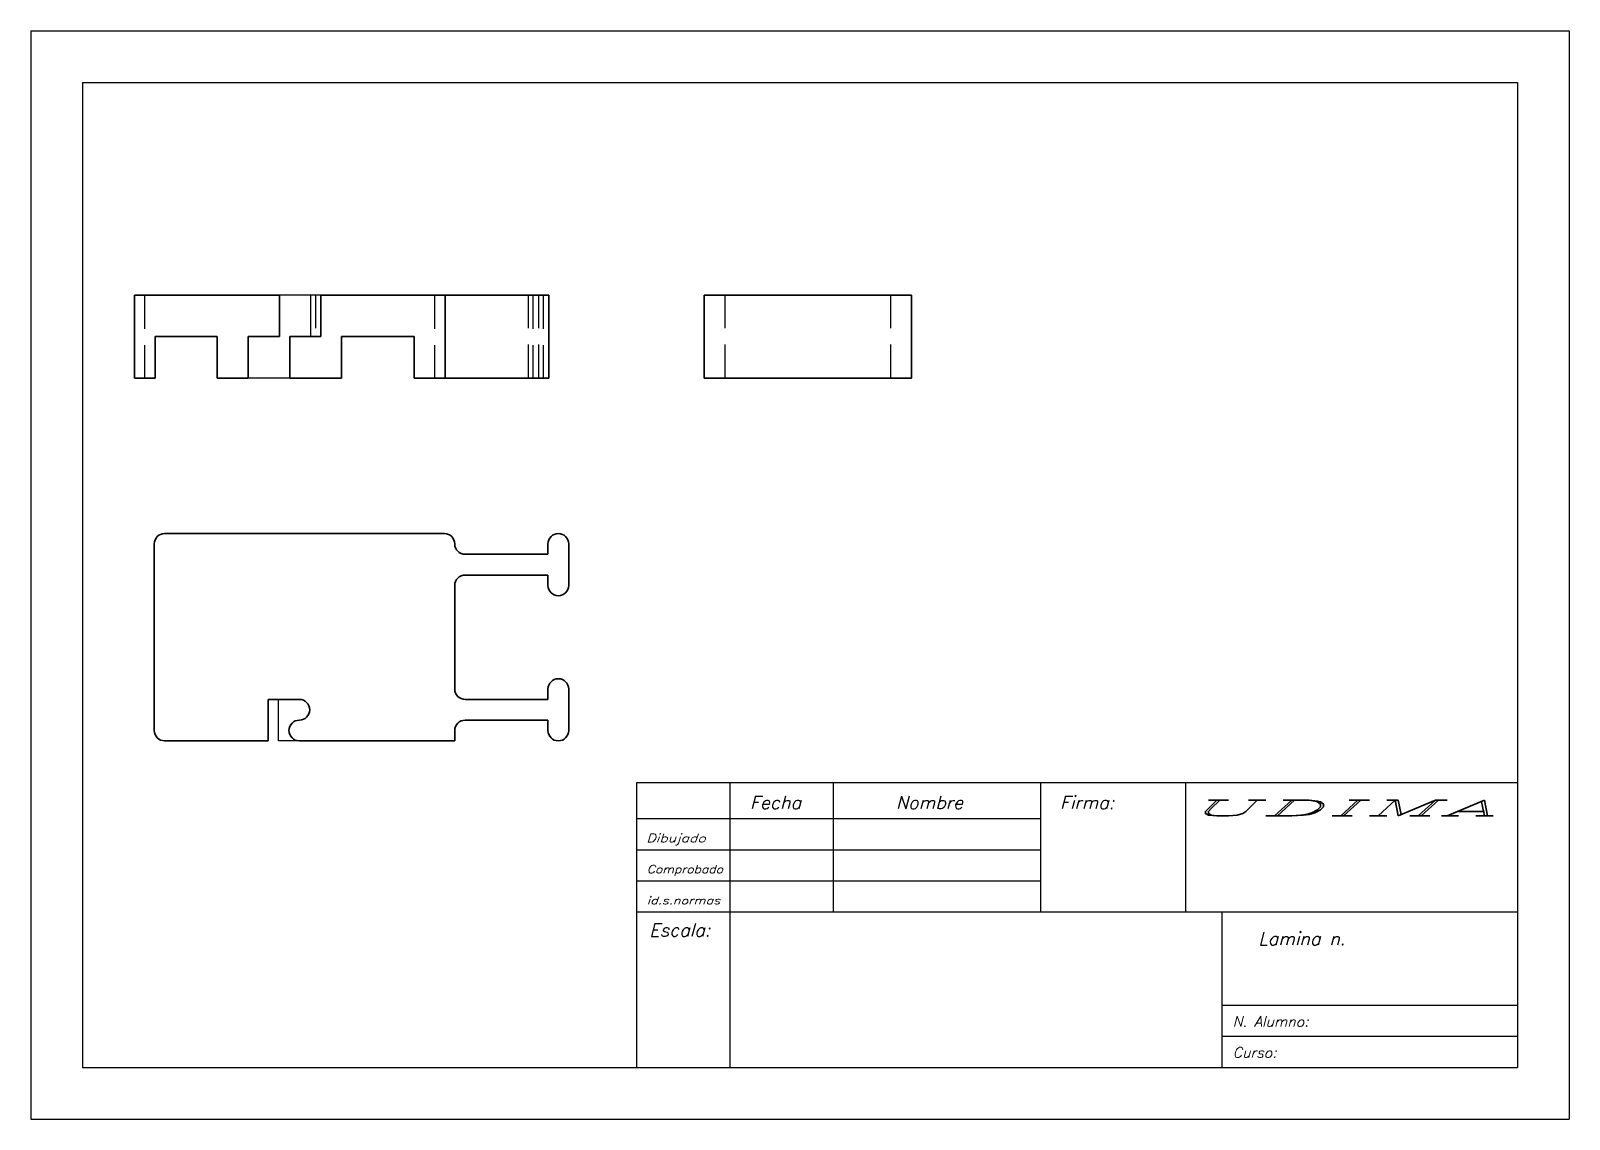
# Model space of a CAD drawing. Header units: millimetres. Extents: x 1076 to 1373, y 823 to 1033.
import ezdxf
from ezdxf.enums import TextEntityAlignment as Align

# ---------------------------------------------------------------- set-up
doc = ezdxf.new("R2010")
doc.units = ezdxf.units.MM
doc.linetypes.add('ACAD_ISO03W100', pattern=[30, 12, -18])
doc.linetypes.add('DASHED2', pattern=[9.525, 6.35, -3.175])
doc.layers.get('0').update_dxf_attribs({"lineweight": 30})
for name, color, linetype in [('Aristas', 10, 'DASHED2'), ('Cajetin', 7, 'Continuous'), ('Invisibles', 7, 'ACAD_ISO03W100')]:
    doc.layers.add(name, color=color, linetype=linetype)
doc.styles.add('ITALIC', font='italic', dxfattribs={"height": 2})
doc.styles.add('ITALICC', font='italicc', dxfattribs={"height": 3})

# ---------------------------------------------------------------- blocks, each defined once
blk = doc.blocks.new('B-Cajetin DIN A4 HZ')
for p, q in [((0, 210), (297, 210)), ((0, 210), (0, 0)), ((297, 210), (297, 0)), ((10, 200), (10, 10)), ((10, 200), (287, 200)), ((287, 200), (287, 10)), ((10, 10), (287, 10)), ((0, 0), (297, 0))]:
    blk.add_line(p, q)
at = {"color": 1}
for points in [[(117, 10), (117, 65), (287, 65)], [(135, 10), (135, 65)], [(155, 40), (155, 65)], [(195, 40), (195, 65)], [(223, 40), (223, 65)], [(117, 40), (287, 40)], [(230, 10), (230, 40)], [(230, 22), (287, 22)]]:
    blk.add_lwpolyline(points, dxfattribs=at)
for points in [[(117, 58), (195, 58)], [(117, 52), (195, 52)], [(117, 46), (195, 46)], [(230, 16), (287, 16)]]:
    blk.add_lwpolyline(points)
at = {"style": 'ITALIC'}
for s, height, p in [('Fecha', 2.5, (138.83, 59.86)), ('Nombre', 2.5, (167, 59.86)), ('Firma:', 2.5, (198.67, 59.86)), ('Escala:', 2.5, (119.39, 35.26)), ('Lamina n.', 2.5, (236.96, 33.58)), ('N. Alumno:', 2, (232.04, 17.87)), ('Curso:', 2, (232.04, 11.88))]:
    blk.add_text(s, height=height, dxfattribs=at).set_placement(p)
at = {"style": 'ITALICC', "width": 4.036284}
blk.add_text('UDIMA', height=3, dxfattribs=at).set_placement((224.56, 58.53), (284.53, 58.53), align=Align.FIT)
at = {"style": 'ITALIC'}
for s, height, p, p2 in [('Dibujado', 1.615, (118.86, 53.44), (130.32, 53.44)), ('Comprobado', 1.543, (118.95, 47.48), (133.64, 47.48)), ('id.s.normas', 1.4698, (118.95, 41.47), (133.09, 41.47))]:
    blk.add_text(s, height=height, dxfattribs=at).set_placement(p, p2, align=Align.ALIGNED)

msp = doc.modelspace()

# ---------------------------------------------------------------- linework, layer by layer
for p, q in [((1096.18, 966.36), (1096.18, 982.36)), ((1124.18, 982.36), (1096.18, 982.36)), ((1124.18, 974.36), (1124.18, 982.36)), ((1132.18, 974.36), (1132.18, 982.36)), ((1132.18, 982.36), (1156.18, 982.36)), ((1156.18, 982.36), (1156.18, 966.36)), ((1176.18, 982.36), (1156.18, 982.36)), ((1176.18, 982.36), (1176.18, 966.36)), ((1206.18, 982.36), (1206.18, 966.36)), ((1246.18, 982.36), (1206.18, 982.36)), ((1246.18, 966.36), (1246.18, 982.36)), ((1100.18, 966.36), (1100.18, 974.36)), ((1100.18, 974.36), (1112.18, 974.36)), ((1112.18, 974.36), (1112.18, 966.36)), ((1118.18, 966.36), (1118.18, 974.36)), ((1118.18, 974.36), (1124.18, 974.36)), ((1126.18, 966.36), (1126.18, 974.36)), ((1126.18, 974.36), (1132.18, 974.36)), ((1138.18, 974.36), (1136.18, 974.36)), ((1136.18, 974.36), (1136.18, 966.36)), ((1150.18, 974.36), (1138.18, 974.36)), ((1150.18, 966.36), (1150.18, 974.36)), ((1096.18, 966.36), (1100.18, 966.36)), ((1112.18, 966.36), (1118.18, 966.36)), ((1136.18, 966.36), (1126.18, 966.36)), ((1156.18, 966.36), (1150.18, 966.36)), ((1176.18, 966.36), (1156.18, 966.36)), ((1206.18, 966.36), (1246.18, 966.36)), ((1156.03, 936.36), (1102.03, 936.36)), ((1178.03, 936.36), (1178.03, 936.36)), ((1100.03, 898.36), (1100.03, 934.36)), ((1158.03, 934.36), (1158.03, 934.36)), ((1176.03, 932.36), (1176.03, 934.36)), ((1180.03, 934.36), (1180.03, 926.36)), ((1160.03, 932.36), (1176.03, 932.36)), ((1176.03, 928.36), (1160.03, 928.36)), ((1176.03, 926.36), (1176.03, 928.36)), ((1158.03, 926.36), (1158.03, 906.36)), ((1178.03, 924.36), (1178.03, 924.36)), ((1176.03, 906.36), (1176.03, 904.36)), ((1178.03, 908.36), (1178.03, 908.36)), ((1180.03, 898.36), (1180.03, 906.36)), ((1122.03, 896.36), (1122.03, 904.36)), ((1122.03, 904.36), (1128.03, 904.36)), ((1176.03, 904.36), (1160.03, 904.36)), ((1128.03, 900.36), (1128.03, 900.36)), ((1130.03, 902.36), (1130.03, 902.36)), ((1160.03, 900.36), (1176.03, 900.36)), ((1176.03, 900.36), (1176.03, 898.36)), ((1126.03, 898.36), (1126.03, 898.36)), ((1158.03, 896.36), (1158.03, 898.36)), ((1102.03, 896.36), (1122.03, 896.36)), ((1158.03, 896.36), (1128.03, 896.36)), ((1178.03, 896.36), (1178.03, 896.36))]:
    msp.add_line(p, q)
for centre, start, end in [((1102.03, 934.36), 90, 180), ((1156.03, 934.36), 0, 90), ((1178.03, 934.36), 90, 180), ((1178.03, 934.36), 0, 90), ((1160.03, 934.36), 180, 270), ((1160.03, 926.36), 90, 180), ((1178.03, 926.36), 180, 270), ((1178.03, 926.36), 270, 0), ((1160.03, 906.36), 180, 270), ((1178.03, 906.36), 90, 180), ((1178.03, 906.36), 0, 90), ((1128.03, 902.36), 0, 90), ((1128.03, 898.36), 90, 180), ((1128.03, 902.36), 270, 0), ((1160.03, 898.36), 90, 180), ((1102.03, 898.36), 180, 270), ((1128.03, 898.36), 180, 270), ((1178.03, 898.36), 180, 270), ((1178.03, 898.36), 270, 0)]:
    msp.add_arc(centre, 2, start, end)
at = {"layer": 'Aristas'}
for p, q in [((1098.18, 966.36), (1098.18, 982.36)), ((1131.18, 982.36), (1131.18, 974.36)), ((1154.18, 966.36), (1154.18, 982.36)), ((1173.18, 982.36), (1172.18, 982.36)), ((1172.18, 982.36), (1172.18, 966.36)), ((1173.18, 966.36), (1173.18, 982.36)), ((1175.18, 982.36), (1174.18, 982.36)), ((1174.18, 982.36), (1174.18, 966.36)), ((1175.18, 966.36), (1175.18, 982.36)), ((1210.18, 982.36), (1210.18, 966.36)), ((1242.18, 982.36), (1242.18, 966.36)), ((1096.18, 966.36), (1098.18, 966.36)), ((1174.18, 966.36), (1173.18, 966.36)), ((1176.18, 966.36), (1175.18, 966.36))]:
    msp.add_line(p, q, dxfattribs=at)
at = {"layer": 'Invisibles'}
for p, q in [((1132.18, 982.36), (1124.18, 982.36)), ((1132.18, 982.36), (1130.18, 982.36)), ((1130.18, 982.36), (1130.18, 974.36)), ((1126.18, 966.36), (1118.18, 966.36)), ((1124.03, 896.36), (1124.03, 904.36)), ((1128.03, 896.36), (1124.03, 896.36))]:
    msp.add_line(p, q, dxfattribs=at)

# ---------------------------------------------------------------- block references
at = {"layer": 'Cajetin'}
msp.add_blockref('B-Cajetin DIN A4 HZ', (1076.18, 823.36), dxfattribs=at)

doc.saveas('drawing.dxf')
